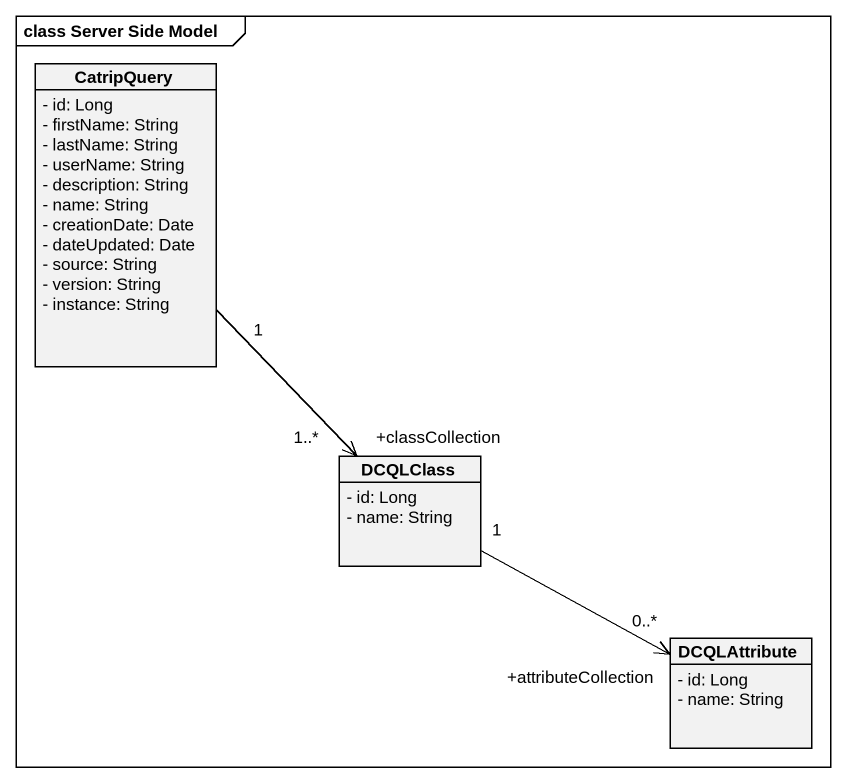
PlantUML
@startuml
mainframe class Server Side Model
hide circle
hide empty members
skinparam classAttributeIconSize 0
class CatripQuery {
  - id: Long
  - firstName: String
  - lastName: String
  - userName: String
  - description: String
  - name: String
  - creationDate: Date
  - dateUpdated: Date
  - source: String
  - version: String
  - instance: String
}
class DCQLClass {
  - id: Long
  - name: String
}
class DCQLAttribute {
  - id: Long
  - name: String
}
CatripQuery "1" --> "+classCollection\n1..*" DCQLClass
DCQLClass "1" -right-> "+attributeCollection\n0..*" DCQLAttribute
@enduml
